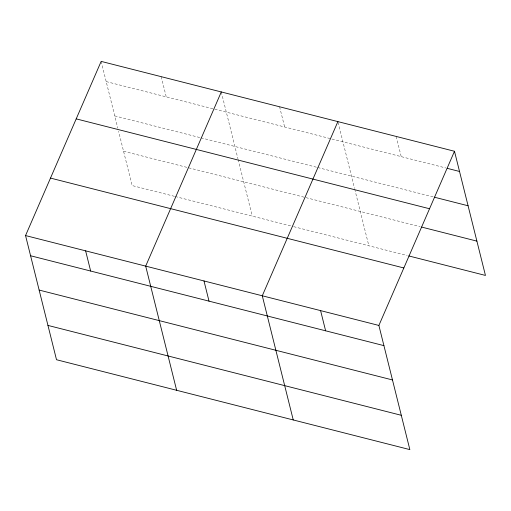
<?xml version="1.0" encoding="UTF-8"?>
<svg xmlns="http://www.w3.org/2000/svg" width="511" height="511" viewBox="0 0 511 511"><rect width="100%" height="100%" fill="white"/><g stroke="black" fill="none" stroke-linecap="round" stroke-linejoin="round"><path stroke-width="0.38" stroke-dasharray="2.56 1.92" d="M106.192 81.588L214 109.009M214.773 109.207L445.72 167.953M114.745 115.895L200.223 137.638M200.995 137.836L316.961 167.333M317.727 167.531L433.564 196.99M123.56 151.25L420.131 226.686M174.468 196.333L132.113 185.557L118.578 131.263M175.241 196.524L292.905 226.456M293.672 226.654L407.203 255.532M396.191 136.443L401.224 156.634M338.078 122.359L354.545 188.412M354.736 189.179L368.846 245.778M279.587 106.78L284.627 126.971M221.289 91.948L237.947 158.749M238.139 159.521L252.249 216.115M161.221 76.669L166.254 96.866M101.152 61.39L117.811 128.191"/><path stroke-width="0.77" d="M454.49 151.269L378.887 325.443L409.848 449.61L56.51 359.731L25.55 235.565L101.152 61.39L454.49 151.269L485.45 275.435L408.736 255.922M221.289 91.948L145.686 266.122L176.64 390.289M337.892 121.612L262.284 295.78L293.244 419.946M447.253 168.343L459.53 171.466M434.331 197.189L468.082 205.773M76.203 118.871L429.54 208.75M421.664 227.076L476.897 241.122M50.5 178.09L403.837 267.968M25.55 235.565L378.887 325.443M30.583 255.756L383.921 345.634M39.136 290.069L392.474 379.948M47.951 325.418L401.288 415.296M320.589 310.611L325.622 330.802M203.985 280.954L209.018 301.145M85.618 250.844L90.651 271.034"/></g></svg>
